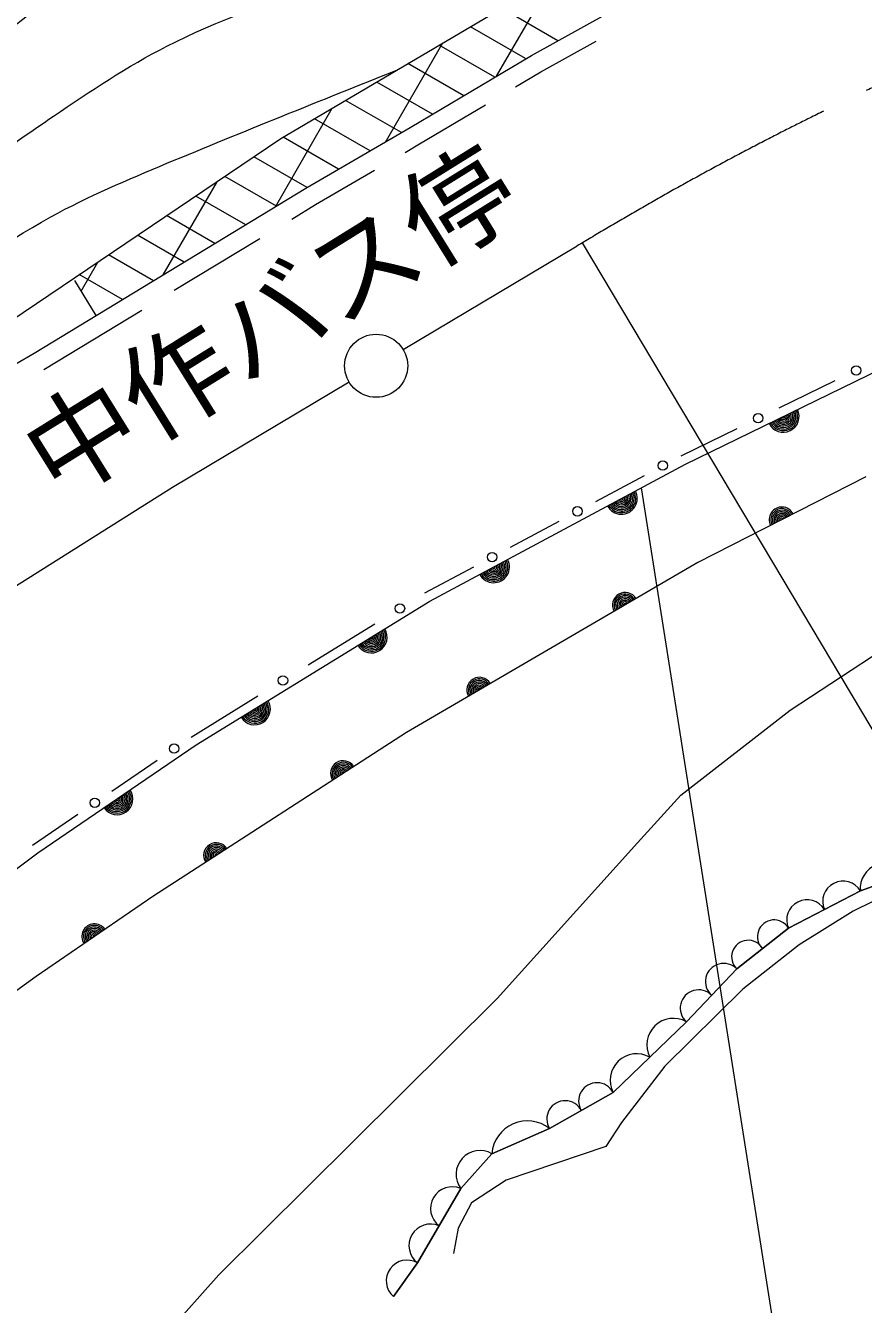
# Model space of a CAD drawing. Units: millimetres, scale not verified. Extents: x 40000 to 680000, y 20000 to 380000.
# Drawn here: x 360454 to 387006, y 261556 to 302102 of the extents above; entities that cross this region are included whole.
import ezdxf
from ezdxf.enums import TextEntityAlignment as Align

# ---------------------------------------------------------------- set-up
doc = ezdxf.new("R2010")
doc.units = ezdxf.units.MM
doc.header["$LTSCALE"] = 1000
doc.linetypes.add('CHAIN', pattern=[18.5, 12, -1.5, 3.5, -1.5])
for name, color, linetype, lineweight in [('M-BGD', 7, 'Continuous', 13), ('M-BMK', 2, 'CHAIN', 13), ('M-BMK-SRVR', 3, 'Continuous', 13), ('M-STR-HTXT', 7, 'Continuous', 13), ('M-STR-STRC', 7, 'Continuous', 13)]:
    doc.layers.add(name, color=color, linetype=linetype, lineweight=lineweight)
doc.styles.add('ＭＳ ゴシック', font='')
doc.styles.get('ＭＳ ゴシック').set_extended_font_data('MS Gothic')

msp = doc.modelspace()

# ---------------------------------------------------------------- linework, layer by layer
at = {"layer": 'M-BGD'}
for p, q in [((368548, 298518), (381304, 306057)), ((376487, 301158), (382352, 304412)), ((375382, 300500), (377184, 303622)), ((377321, 301621), (375538, 302650)), ((376301, 301055), (374550, 302066)), ((371863, 298405), (373679, 301551)), ((375322, 300465), (373561, 301481)), ((376786, 300638), (378535, 301609)), ((374338, 299879), (372573, 300897)), ((372638, 298867), (376487, 301158)), ((375985, 300161), (376786, 300638)), ((373353, 299292), (371585, 300313)), ((372366, 298708), (370596, 299729)), ((368370, 296354), (370174, 299479)), ((372943, 298350), (375029, 299592)), ((369339, 296942), (372638, 298867)), ((371371, 298127), (369608, 299145)), ((357879, 291327), (368548, 298518)), ((370376, 297547), (368620, 298561)), ((372481, 298080), (372943, 298350)), ((369381, 296967), (367692, 297941)), ((368405, 296375), (366769, 297320)), ((369646, 296426), (371512, 297515)), ((360725, 291717), (369339, 296942)), ((364817, 294199), (366521, 297152)), ((367430, 295784), (365847, 296698)), ((368888, 295967), (369646, 296426)), ((366454, 295192), (364924, 296076)), ((365479, 294601), (364001, 295454)), ((365165, 293708), (367876, 295353)), ((364503, 294009), (363078, 294832)), ((362211, 293686), (362741, 294604)), ((362009, 294020), (362685, 292906)), ((363528, 293417), (362156, 294210)), ((361032, 291202), (364134, 293084)), ((355226, 288509), (360725, 291717)), ((381365, 288195), (387573, 291223)), ((384337, 289978), (386113, 290844)), ((381229, 288462), (383005, 289328)), ((373262, 283852), (381365, 288195)), ((378523, 287012), (380069, 287840)), ((387084, 287798), (381763, 285076)), ((375818, 285562), (377364, 286390)), ((381763, 285076), (372528, 279693)), ((373112, 284112), (374658, 284940)), ((365862, 279295), (373262, 283852)), ((369406, 281829), (371524, 283134)), ((384680, 280402), (388004, 282574)), ((365699, 279546), (367817, 280851)), ((381224, 277703), (384680, 280402)), ((372528, 279693), (364486, 274494)), ((360847, 275869), (365862, 279295)), ((363186, 277830), (364622, 278811)), ((379842, 276189), (381224, 277703)), ((360674, 276114), (362109, 277095)), ((375399, 271251), (379842, 276189)), ((353111, 270150), (360847, 275869)), ((386912, 274666), (388358, 275199)), ((388358, 275199), (386912, 274666)), ((384629, 273486), (386912, 274666)), ((386912, 274666), (384629, 273486)), ((388358, 274856), (386684, 274019)), ((364486, 274494), (360787, 271955)), ((386684, 274019), (384972, 272954)), ((382993, 272193), (384629, 273486)), ((384629, 273486), (382993, 272193)), ((384972, 272954), (383184, 271546)), ((381396, 270518), (382993, 272193)), ((382993, 272193), (381396, 270518)), ((360787, 271955), (355283, 267949)), ((383184, 271546), (380711, 269111)), ((370792, 266676), (375399, 271251)), ((379075, 268273), (381396, 270518)), ((381396, 270518), (379075, 268273)), ((380711, 269111), (379341, 267322)), ((377059, 267132), (379075, 268273)), ((379075, 268273), (377059, 267132)), ((379341, 267322), (378847, 266561)), ((375232, 266333), (377059, 267132)), ((377059, 267132), (375232, 266333)), ((366580, 262496), (370792, 266676)), ((378847, 266561), (375689, 265496)), ((374243, 265229), (375232, 266333)), ((375232, 266333), (374243, 265229)), ((372874, 262870), (374243, 265229)), ((374243, 265229), (372874, 262870)), ((375689, 265496), (374586, 264773)), ((374586, 264773), (374167, 263974)), ((374167, 263974), (374015, 263175)), ((372113, 261805), (372874, 262870)), ((372874, 262870), (372113, 261805)), ((362367, 257789), (366580, 262496))]:
    msp.add_line(p, q, dxfattribs=at)
for centre in [(386779, 291169), (383671, 289653), (380649, 288151), (377943, 286701), (375238, 285251), (372318, 283623), (368611, 281340), (365160, 279179), (362648, 277462)]:
    msp.add_circle(centre, 150, dxfattribs=at)
for centre, radius, start, end in [((384469, 289709), 500, 206.0028, 26.0028), ((384469, 289709), 500, 206.0028, 26.0028), ((384469, 289709), 450, 206.0028, 26.0028), ((384469, 289709), 400, 206.0028, 26.0028), ((384469, 289709), 350, 206.0028, 26.0028), ((384469, 289709), 300, 206.0028, 26.0028), ((384469, 289709), 250, 206.0028, 26.0028), ((384469, 289709), 200, 206.0028, 26.0028), ((384469, 289709), 150, 206.0028, 26.0028), ((384469, 289709), 100, 206.0028, 26.0028), ((384469, 289709), 50, 206.0028, 26.0028), ((379339, 287109), 500, 208.1897, 28.1897), ((379339, 287109), 500, 208.1897, 28.1897), ((379339, 287109), 450, 208.1897, 28.1897), ((379339, 287109), 400, 208.1897, 28.1897), ((379339, 287109), 350, 208.1897, 28.1897), ((379339, 287109), 300, 208.1897, 28.1897), ((379339, 287109), 250, 208.1897, 28.1897), ((379339, 287109), 200, 208.1897, 28.1897), ((379339, 287109), 150, 208.1897, 28.1897), ((379339, 287109), 100, 208.1897, 28.1897), ((379339, 287109), 50, 208.1897, 28.1897), ((384423, 286437), 400, 27.0945, 207.0945), ((384423, 286437), 400, 27.0945, 207.0945), ((384423, 286437), 350, 27.0945, 207.0945), ((384423, 286437), 300, 27.0945, 207.0945), ((384423, 286437), 250, 27.0945, 207.0945), ((384423, 286437), 200, 27.0945, 207.0945), ((384423, 286437), 150, 27.0945, 207.0945), ((384423, 286437), 100, 27.0945, 207.0945), ((384423, 286437), 50, 27.0945, 207.0945), ((375288, 284938), 500, 208.1897, 28.1897), ((375288, 284938), 500, 208.1897, 28.1897), ((375288, 284938), 450, 208.1897, 28.1897), ((375288, 284938), 400, 208.1897, 28.1897), ((375288, 284938), 350, 208.1897, 28.1897), ((375288, 284938), 300, 208.1897, 28.1897), ((375288, 284938), 250, 208.1897, 28.1897), ((375288, 284938), 200, 208.1897, 28.1897), ((375288, 284938), 150, 208.1897, 28.1897), ((375288, 284938), 100, 208.1897, 28.1897), ((375288, 284938), 50, 208.1897, 28.1897), ((379454, 283730), 400, 30.2379, 210.2379), ((379454, 283730), 400, 30.2379, 210.2379), ((379454, 283730), 350, 30.2379, 210.2379), ((379454, 283730), 300, 30.2379, 210.2379), ((379454, 283730), 250, 30.2379, 210.2379), ((379454, 283730), 200, 30.2379, 210.2379), ((379454, 283730), 150, 30.2379, 210.2379), ((379454, 283730), 100, 30.2379, 210.2379), ((379454, 283730), 50, 30.2379, 210.2379), ((371412, 282712), 500, 211.6258, 31.6258), ((371412, 282712), 500, 211.6258, 31.6258), ((371412, 282712), 450, 211.6258, 31.6258), ((371412, 282712), 400, 211.6258, 31.6258), ((371412, 282712), 350, 211.6258, 31.6258), ((371412, 282712), 300, 211.6258, 31.6258), ((371412, 282712), 250, 211.6258, 31.6258), ((371412, 282712), 200, 211.6258, 31.6258), ((371412, 282712), 150, 211.6258, 31.6258), ((371412, 282712), 100, 211.6258, 31.6258), ((371412, 282712), 50, 211.6258, 31.6258), ((374837, 281039), 400, 30.2379, 210.2379), ((374837, 281039), 400, 30.2379, 210.2379), ((374837, 281039), 350, 30.2379, 210.2379), ((374837, 281039), 300, 30.2379, 210.2379), ((374837, 281039), 250, 30.2379, 210.2379), ((374837, 281039), 200, 30.2379, 210.2379), ((374837, 281039), 150, 30.2379, 210.2379), ((374837, 281039), 100, 30.2379, 210.2379), ((374837, 281039), 50, 30.2379, 210.2379), ((367712, 280434), 500, 211.6258, 31.6258), ((367712, 280434), 500, 211.6258, 31.6258), ((367712, 280434), 450, 211.6258, 31.6258), ((367712, 280434), 400, 211.6258, 31.6258), ((367712, 280434), 350, 211.6258, 31.6258), ((367712, 280434), 300, 211.6258, 31.6258), ((367712, 280434), 250, 211.6258, 31.6258), ((367712, 280434), 200, 211.6258, 31.6258), ((367712, 280434), 150, 211.6258, 31.6258), ((367712, 280434), 100, 211.6258, 31.6258), ((367712, 280434), 50, 211.6258, 31.6258), ((370518, 278393), 400, 32.8832, 212.8832), ((370518, 278393), 400, 32.8832, 212.8832), ((370518, 278393), 350, 32.8832, 212.8832), ((370518, 278393), 300, 32.8832, 212.8832), ((370518, 278393), 250, 32.8832, 212.8832), ((370518, 278393), 200, 32.8832, 212.8832), ((370518, 278393), 150, 32.8832, 212.8832), ((370518, 278393), 100, 32.8832, 212.8832), ((370518, 278393), 50, 32.8832, 212.8832), ((363355, 277582), 500, 214.3353, 34.3353), ((363355, 277582), 500, 214.3353, 34.3353), ((363355, 277582), 450, 214.3353, 34.3353), ((363355, 277582), 400, 214.3353, 34.3353), ((363355, 277582), 350, 214.3353, 34.3353), ((363355, 277582), 300, 214.3353, 34.3353), ((363355, 277582), 250, 214.3353, 34.3353), ((363355, 277582), 200, 214.3353, 34.3353), ((363355, 277582), 150, 214.3353, 34.3353), ((363355, 277582), 100, 214.3353, 34.3353), ((363355, 277582), 50, 214.3353, 34.3353), ((366497, 275793), 400, 32.8832, 212.8832), ((366497, 275793), 400, 32.8832, 212.8832), ((366497, 275793), 350, 32.8832, 212.8832), ((366497, 275793), 300, 32.8832, 212.8832), ((366497, 275793), 250, 32.8832, 212.8832), ((366497, 275793), 200, 32.8832, 212.8832), ((366497, 275793), 150, 32.8832, 212.8832), ((366497, 275793), 100, 32.8832, 212.8832), ((366497, 275793), 50, 32.8832, 212.8832), ((387702, 274750), 795, 34.4045, 186.0553), ((386361, 274332), 644, 31.2353, 203.4226), ((385220, 273742), 644, 31.2353, 203.4226), ((384175, 273220), 527, 30.3203, 226.3565), ((362637, 273224), 400, 34.4532, 214.4532), ((362637, 273224), 400, 34.4532, 214.4532), ((362637, 273224), 350, 34.4532, 214.4532), ((362637, 273224), 300, 34.4532, 214.4532), ((362637, 273224), 250, 34.4532, 214.4532), ((362637, 273224), 200, 34.4532, 214.4532), ((362637, 273224), 150, 34.4532, 214.4532), ((362637, 273224), 100, 34.4532, 214.4532), ((362637, 273224), 50, 34.4532, 214.4532), ((383357, 272574), 527, 30.3203, 226.3565), ((382579, 271789), 579, 44.2537, 228.4208), ((381780, 270951), 579, 44.2537, 228.4208), ((380984, 269783), 843, 60.8025, 207.2979), ((379824, 268660), 843, 60.8025, 207.2979), ((378561, 268006), 580, 27.5026, 211.5306), ((377553, 267435), 580, 27.5026, 211.5306), ((376357, 266249), 1128, 51.5386, 175.7303), ((374855, 265676), 758, 60.1265, 216.1279), ((373977, 264596), 688, 67.1769, 232.5505), ((373292, 263416), 688, 67.1769, 232.5505), ((372540, 262304), 657, 59.4491, 229.4857)]:
    msp.add_arc(centre, radius, start, end, dxfattribs=at)
for points, knots in [([(334306, 281856), (334703, 283539), (335101, 285222), (335660, 286911), (335971, 287850), (336332, 288791), (336912, 289536), (337906, 290812), (339544, 291513), (341070, 292282), (343015, 293262), (344779, 294355), (346561, 295472), (349088, 297056), (351653, 298689), (353990, 300560), (355884, 302077), (357629, 303750), (359521, 305325), (361030, 306582), (362633, 307776), (364446, 308434), (365367, 308769), (366342, 308965), (367313, 309161), (369123, 309528), (370918, 309896), (372723, 310212), (374761, 310568), (376809, 310857), (378861, 311222), (380708, 311550), (382557, 311941), (384271, 312676), (385411, 313165), (386490, 313806), (387501, 314533), (388742, 315427), (389880, 316450), (390933, 317562), (392274, 318978), (393478, 320538), (394404, 322246), (394984, 323314), (395456, 324440), (396100, 325476), (396439, 326021), (396825, 326540), (397352, 326930), (398094, 327479), (399115, 327769), (399976, 327576), (400783, 327394), (401451, 326787), (402156, 326284), (403625, 325237), (405262, 324642), (406921, 324023), (408308, 323506), (409711, 322973), (411161, 322813), (412859, 322625), (414621, 322951), (416288, 323459), (418390, 324100), (420342, 325031), (422304, 325963), (423846, 326695), (425394, 327427), (427028, 327942), (428398, 328373), (429829, 328651), (431267, 328628), (432679, 328606), (434099, 328295), (435386, 327741), (436812, 327126), (438075, 326213), (439424, 325399), (440667, 324648), (441983, 323982), (443381, 323704), (444666, 323448), (446020, 323521), (447338, 323704), (449232, 323967), (451051, 324458), (452909, 324835), (454702, 325199), (456531, 325457), (458360, 325441), (460180, 325425), (462000, 325138), (463811, 325199), (465523, 325257), (467228, 325627), (468939, 325765), (473421, 326128), (477951, 324904), (482384, 324393), (486164, 323958), (489873, 324040), (493891, 323829), (495745, 323732), (497664, 323572), (499181, 324355), (499999, 324777), (500700, 325474), (501401, 326172)], [0, 0, 0, 0, 1, 1, 1, 2, 2, 2, 3, 3, 3, 4, 4, 4, 5, 5, 5, 6, 6, 6, 7, 7, 7, 8, 8, 8, 9, 9, 9, 10, 10, 10, 11, 11, 11, 12, 12, 12, 13, 13, 13, 14, 14, 14, 15, 15, 15, 16, 16, 16, 17, 17, 17, 18, 18, 18, 19, 19, 19, 20, 20, 20, 21, 21, 21, 22, 22, 22, 23, 23, 23, 24, 24, 24, 25, 25, 25, 26, 26, 26, 27, 27, 27, 28, 28, 28, 29, 29, 29, 30, 30, 30, 31, 31, 31, 32, 32, 32, 33, 33, 33, 34, 34, 34, 35, 35, 35, 36, 36, 36, 36]), ([(324986, 277922), (326135, 279458), (327284, 280995), (328182, 282670), (328963, 284125), (329554, 285685), (330019, 287291), (330451, 288787), (330774, 290322), (331466, 291690), (332251, 293240), (333512, 294574), (334918, 295643), (337101, 297303), (339635, 298322), (342044, 299596), (343915, 300587), (345711, 301731), (347277, 303160), (348942, 304680), (350346, 306523), (352120, 307837), (354122, 309320), (356594, 310130), (358968, 311123), (361513, 312187), (363944, 313461), (366539, 314130), (369278, 314835), (372199, 314866), (375057, 315300), (377429, 315659), (379757, 316296), (381905, 317305), (383960, 318270), (385851, 319576), (387584, 321091), (388845, 322194), (390024, 323409), (390868, 324821), (391520, 325912), (391973, 327121), (392427, 328329)], [0, 0, 0, 0, 1, 1, 1, 2, 2, 2, 3, 3, 3, 4, 4, 4, 5, 5, 5, 6, 6, 6, 7, 7, 7, 8, 8, 8, 9, 9, 9, 10, 10, 10, 11, 11, 11, 12, 12, 12, 13, 13, 13, 14, 14, 14, 14]), ([(337829, 283285), (338259, 284364), (338689, 285443), (339294, 286427), (339814, 287274), (340464, 288050), (341191, 288729), (342414, 289869), (343857, 290735), (345269, 291636), (347451, 293029), (349556, 294505), (351689, 295957), (353383, 297111), (355095, 298248), (356735, 299470), (358048, 300448), (359314, 301479), (360611, 302499), (362236, 303776), (363908, 305035), (365779, 305850), (367212, 306475), (368761, 306839), (370301, 307183), (372829, 307748), (375332, 308257), (377892, 308678), (379781, 308989), (381701, 309252), (383464, 309930), (384807, 310447), (386059, 311204), (387299, 311990), (388677, 312862), (390041, 313770), (391135, 314937), (391989, 315850), (392678, 316920), (393395, 317966), (394456, 319512), (395579, 321001), (396787, 322407), (397034, 322695), (397285, 322979), (397554, 323255), (397865, 323575), (398202, 323884), (398603, 324063), (399047, 324261), (399570, 324299), (400057, 324225), (400687, 324128), (401257, 323842), (401834, 323579), (403055, 323022), (404307, 322570), (405548, 322085), (407766, 321220), (409948, 320251), (412130, 319283)], [0, 0, 0, 0, 1, 1, 1, 2, 2, 2, 3, 3, 3, 4, 4, 4, 5, 5, 5, 6, 6, 6, 7, 7, 7, 8, 8, 8, 9, 9, 9, 10, 10, 10, 11, 11, 11, 12, 12, 12, 13, 13, 13, 14, 14, 14, 15, 15, 15, 16, 16, 16, 17, 17, 17, 18, 18, 18, 19, 19, 19, 20, 20, 20, 20]), ([(343085, 285393), (343821, 286506), (344558, 287619), (345471, 288568), (346264, 289390), (347189, 290089), (348136, 290748), (350924, 292691), (353898, 294296), (356736, 296119), (358291, 297118), (359805, 298182), (361338, 299228), (362505, 300024), (363682, 300809), (364932, 301449), (366551, 302280), (368291, 302869), (370019, 303469), (371204, 303880), (372382, 304297), (373572, 304680), (375353, 305254), (377158, 305752), (378942, 306336), (382104, 307372), (385197, 308678), (388066, 310334), (389234, 311008), (390365, 311740), (391458, 312555), (392367, 313233), (393249, 313968), (393921, 314857), (394548, 315688), (394992, 316654), (395535, 317562), (396016, 318365), (396575, 319122), (397271, 319743), (397792, 320207), (398390, 320594), (399048, 320833), (399578, 321026), (400146, 321122), (400703, 321116), (401883, 321102), (403012, 320625), (404135, 320187), (405907, 319498), (407665, 318907), (409423, 318317)], [0, 0, 0, 0, 1, 1, 1, 2, 2, 2, 3, 3, 3, 4, 4, 4, 5, 5, 5, 6, 6, 6, 7, 7, 7, 8, 8, 8, 9, 9, 9, 10, 10, 10, 11, 11, 11, 12, 12, 12, 13, 13, 13, 14, 14, 14, 15, 15, 15, 16, 16, 16, 17, 17, 17, 17]), ([(348680, 287637), (349565, 288538), (350450, 289439), (351447, 290183), (353039, 291372), (354918, 292164), (356655, 293172), (358224, 294082), (359679, 295169), (361258, 296039), (362436, 296688), (363683, 297216), (364932, 297735), (367365, 298746), (369801, 299723), (372238, 300699)], [0, 0, 0, 0, 1, 1, 1, 2, 2, 2, 3, 3, 3, 4, 4, 4, 5, 5, 5, 5])]:
    msp.add_open_spline(points, degree=3, knots=knots, dxfattribs=at)
at = {"layer": 'M-BMK'}
for p, q in [((372423, 291828), (377939, 295114)), ((365113, 287472), (370705, 290804)), ((357837, 282879), (365113, 287472))]:
    msp.add_line(p, q, dxfattribs=at)
msp.add_arc((429831, 209632), 100000, 84.36085, 121.26031, dxfattribs=at)
at = {"layer": 'M-BMK-SRVR'}
msp.add_circle((371564, 291316), 1000, dxfattribs=at)
at = {"layer": 'M-STR-HTXT'}
msp.add_line((406394, 247721), (378101, 295210), dxfattribs=at)
at = {"layer": 'M-STR-STRC'}
msp.add_line((379962, 287443), (386801, 244139), dxfattribs=at)

# ---------------------------------------------------------------- texts
at = {"layer": 'M-STR-HTXT', "style": 'ＭＳ ゴシック'}
msp.add_text('中作バス停', height=2566, rotation=31.866, dxfattribs=at).set_placement((361842, 286345), align=Align.BOTTOM_LEFT)

doc.saveas('drawing.dxf')
